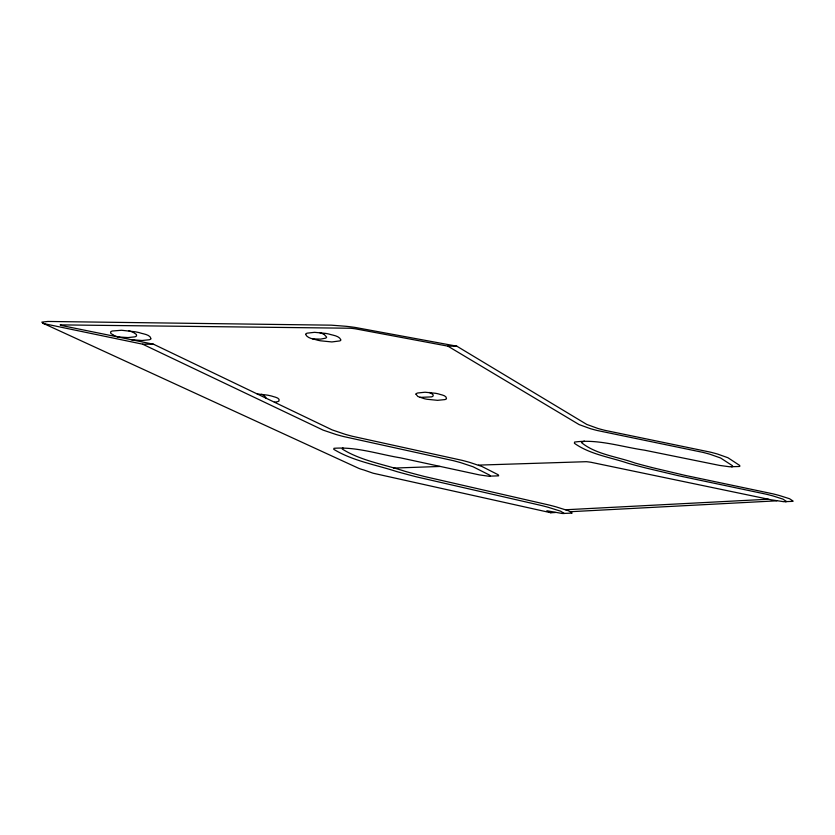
<?xml version="1.0" encoding="UTF-8"?>
<svg xmlns="http://www.w3.org/2000/svg" width="835" height="835" viewBox="0 0 835 835"><rect width="100%" height="100%" fill="white"/><g stroke="black" fill="none" stroke-linecap="round" stroke-linejoin="round"><path stroke-width="1.25" d="M305.62 334.417C307.593 338.624 313.73 338.874 317.749 340.242A10.281 1.378 10.1 0 0 320.671 340.816L331.871 341.943L339.845 340.91A52.793 7.077 10.1 0 0 340.91 339.887C339.041 335.607 332.737 335.378 328.719 334A10.271 1.378 10.1 0 0 325.744 333.416L314.576 332.32L307.113 333.165A52.595 7.045 10.1 0 0 305.62 334.417M342.945 447.842L342.256 449.042C361.075 460.847 384.215 464.385 405.132 471.358A273.191 36.604 10.1 0 0 424.723 476.576L549.002 505.018A67.614 9.06 10.1 0 1 556.214 506.908L568.51 510.769L572.173 513.034A5 0.668 10.1 0 1 571.589 513.128L562.195 513.494L546.862 510.738L550.87 512.742L555.463 512.492M584.312 441.037L581.442 442.571C596.086 454.564 617.441 456.651 635.059 463.049A194.148 26.01 10.1 0 0 653.304 467.871L685.003 475.365L772.866 493.829A48.075 6.44 10.1 0 1 779.587 495.572L789.576 498.745L793.166 501.146A7.964 1.065 10.1 0 1 792.133 501.386L783.721 501.699L771.154 499.8L591.013 462.287A13.84 1.858 10.1 0 0 586.327 461.692L478.434 465.116M274.402 402.199L276.709 401.865A50.789 6.805 10.1 0 0 278.984 401.04C280.612 397.721 273.817 396.959 271.532 396.03A9.843 1.315 10.1 0 0 267.054 395.08L257.149 393.922M565.712 509.757L768.346 499.226M570.566 511.698L776.8 500.823M563.761 513.546A4.906 0.658 10.1 0 0 564.23 513.483L560.619 511.177L548.271 507.304A68.533 9.185 10.1 0 0 541.049 505.415L416.623 476.889A276.865 37.095 10.1 0 1 396.969 471.65C375.896 464.751 352.84 460.983 333.791 449.345L333.948 448.311C356.221 446.6 378.485 454.219 400.372 457.83L479.384 474.896L488.402 476.18L498.036 475.866A6.2 0.835 10.1 0 0 498.672 475.793L498.203 474.76L481.826 466.431L469.771 462.413A66.111 8.861 10.1 0 0 462.141 460.356L352.631 436.329A65.61 8.788 10.1 0 1 345.21 434.325L332.205 429.921L153.567 344.239L61.999 325.608A4.739 0.637 10.1 0 1 60.162 324.878L350.606 328.238A22.796 3.058 10.1 0 1 355.157 328.781L447.842 346.128L456.818 346.181L586.775 424.441L597.985 428.491A46.676 6.252 10.1 0 0 604.832 430.328L710.47 452.163A47 6.294 10.1 0 1 717.495 454.042L727.943 457.737L739.737 465.471L739.789 466.358A9.467 1.273 10.1 0 1 738.641 466.514L729.519 466.755L719.613 465.419L644.338 450.148C621.428 446.829 597.756 438.813 574.605 442.07L574.365 443.26C589.938 454.397 610.218 457.215 628.129 463.3A195.995 26.261 10.1 0 0 646.415 468.132L678.166 475.647L766.133 494.174A48.534 6.503 10.1 0 1 772.866 495.906L782.896 499.09L786.518 501.501A7.88 1.054 10.1 0 1 785.495 501.741M393.515 468.08L440.087 466.462M456.818 346.181L354.854 327.383A57.291 7.672 10.1 0 0 346.233 326.308L331.297 325.17L47.835 321.454L41.823 322.122L42.888 323.208A11.356 1.524 10.1 0 0 44.109 323.688L142.597 344.166L153.567 344.239M419.942 397.397L431.507 396.886A50.601 6.784 10.1 0 0 433.073 396.03L433.208 394.934L431.465 393.462A19.435 2.599 10.1 0 0 429.19 392.44M312.676 338.906L320.619 339.125L325.587 338.165A52.25 7.004 10.1 0 0 326.642 337.142L324.356 334.553M118.121 336.943L128.099 337.58L134.821 336.839A50.653 6.784 10.1 0 0 136.564 335.827L136.418 334.501L133.736 332.654A22.086 2.964 10.1 0 0 128.924 330.837M131.022 339.678L142.086 340.503L149.298 339.751A51.175 6.857 10.1 0 0 151.041 338.749C150.049 334.282 142.952 334.083 139.174 332.622A12.786 1.712 10.1 0 0 135.134 331.777L121.545 330.263L112.287 331.015A51.175 6.857 10.1 0 0 110.596 332.038L110.815 333.395L113.57 335.242M550.87 512.742L373.078 473.205L363.83 469.98A16.408 2.202 10.1 0 1 358.361 468.164L42.888 323.208M142.597 344.166L323.114 430.119L336.181 434.534A66.497 8.914 10.1 0 0 343.634 436.548L453.259 460.649A66.998 8.976 10.1 0 1 460.899 462.715L473.027 466.744L489.571 475.094L490.072 476.127A6.095 0.814 10.1 0 1 489.446 476.2M447.842 346.128L579.156 424.608L590.418 428.668A47.115 6.315 10.1 0 0 597.275 430.505L703.049 452.403A47.449 6.356 10.1 0 1 710.084 454.292L720.584 457.987L732.514 465.753L732.577 466.64A9.373 1.252 10.1 0 1 731.429 466.796M119.321 337.319A20.896 2.797 10.1 0 1 113.664 335.252M261.585 394.287A18.234 2.442 10.1 0 1 263.536 395.101L265.916 397.491A46.52 6.231 10.1 0 1 265.603 397.982M319.523 332.58A23.067 3.089 10.1 0 1 324.262 334.543M415.955 394.12L417.803 396.458L424.18 398.66A8.246 1.106 10.1 0 0 427.113 399.276L437.509 400.33L444.93 399.589A51.123 6.847 10.1 0 0 446.506 398.733C446.746 395.268 440.984 394.913 438.427 393.901A8.235 1.106 10.1 0 0 435.442 393.275L425.067 392.231L417.657 392.993A51.112 6.847 10.1 0 0 416.122 393.859L415.955 394.12"/></g></svg>
